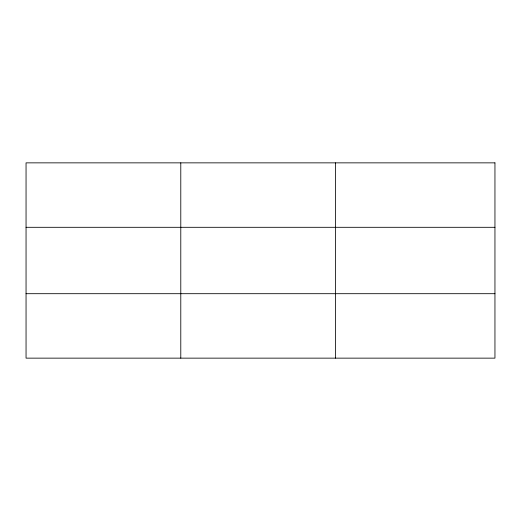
<?xml version="1.0" encoding="UTF-8"?>
<svg xmlns="http://www.w3.org/2000/svg" width="521" height="521" viewBox="0 0 521 521"><rect width="100%" height="100%" fill="white"/><g stroke="black" fill="none" stroke-linecap="round" stroke-linejoin="round"><path stroke-width="0.78" d="M180.787 162.858L180.787 358.142M335.524 162.858L335.524 358.142M26.05 227.306L494.95 227.306M26.05 293.694L494.95 293.694M494.95 162.858L494.95 358.142L26.05 358.142L26.05 162.858L494.95 162.858"/></g></svg>
